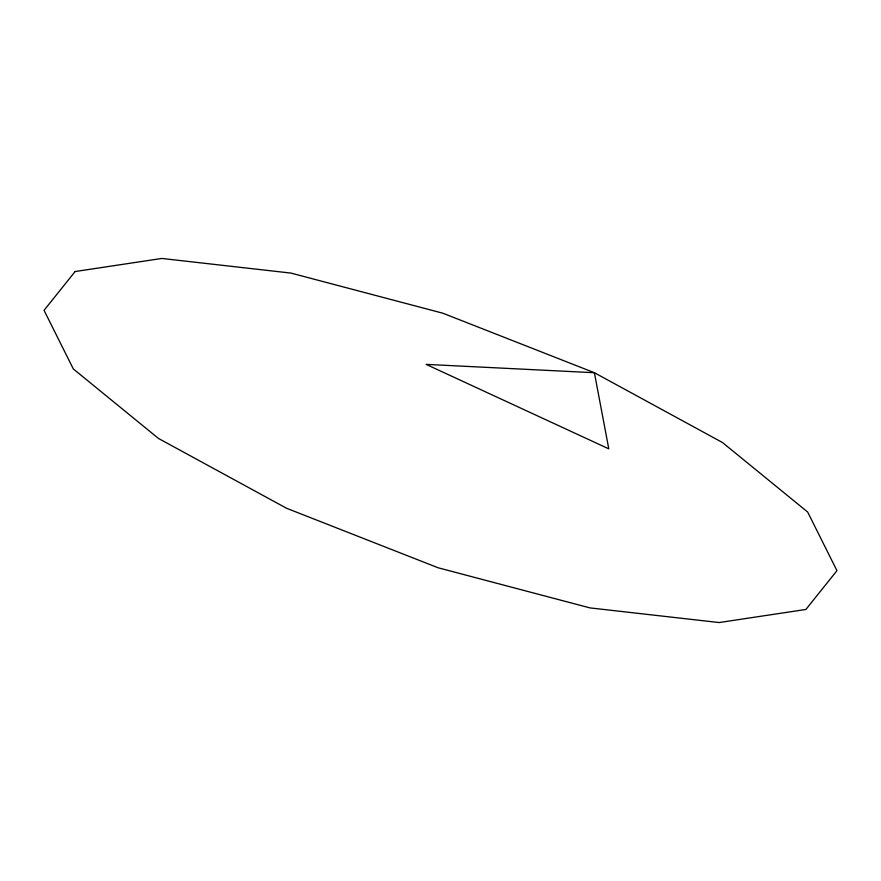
<?xml version="1.0" encoding="UTF-8"?>
<svg xmlns="http://www.w3.org/2000/svg" width="881" height="881" viewBox="0 0 881 881"><rect width="100%" height="100%" fill="white"/><g stroke="black" fill="none" stroke-linecap="round" stroke-linejoin="round"><path stroke-width="1.32" d="M75.127 271.535L44.05 310.332L73.321 368.952L158.503 438.463L286.611 508.282L438.143 567.782L590.039 607.912L719.16 622.548L805.873 609.465L836.95 570.668L807.679 512.048L722.497 442.537L594.389 372.718L442.857 313.218L290.961 273.088L161.84 258.452L75.127 271.535M594.389 372.718L426.107 364.371L608.793 448.847L594.389 372.718"/></g></svg>
